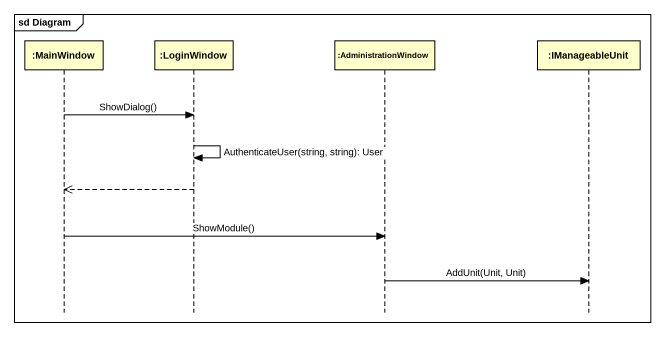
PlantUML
@startuml
mainframe sd Diagram
hide footbox
participant ":MainWindow" as MainWindow
participant ":LoginWindow" as LoginWindow
participant ":AdministrationWindow" as AdministrationWindow
participant ":IManageableUnit" as IManageableUnit

MainWindow -> LoginWindow : ShowDialog()
LoginWindow -> LoginWindow : AuthenticateUser(string, string): User
LoginWindow -->> MainWindow
MainWindow -> AdministrationWindow : ShowModule()
AdministrationWindow -> IManageableUnit : AddUnit(Unit, Unit)
@enduml
